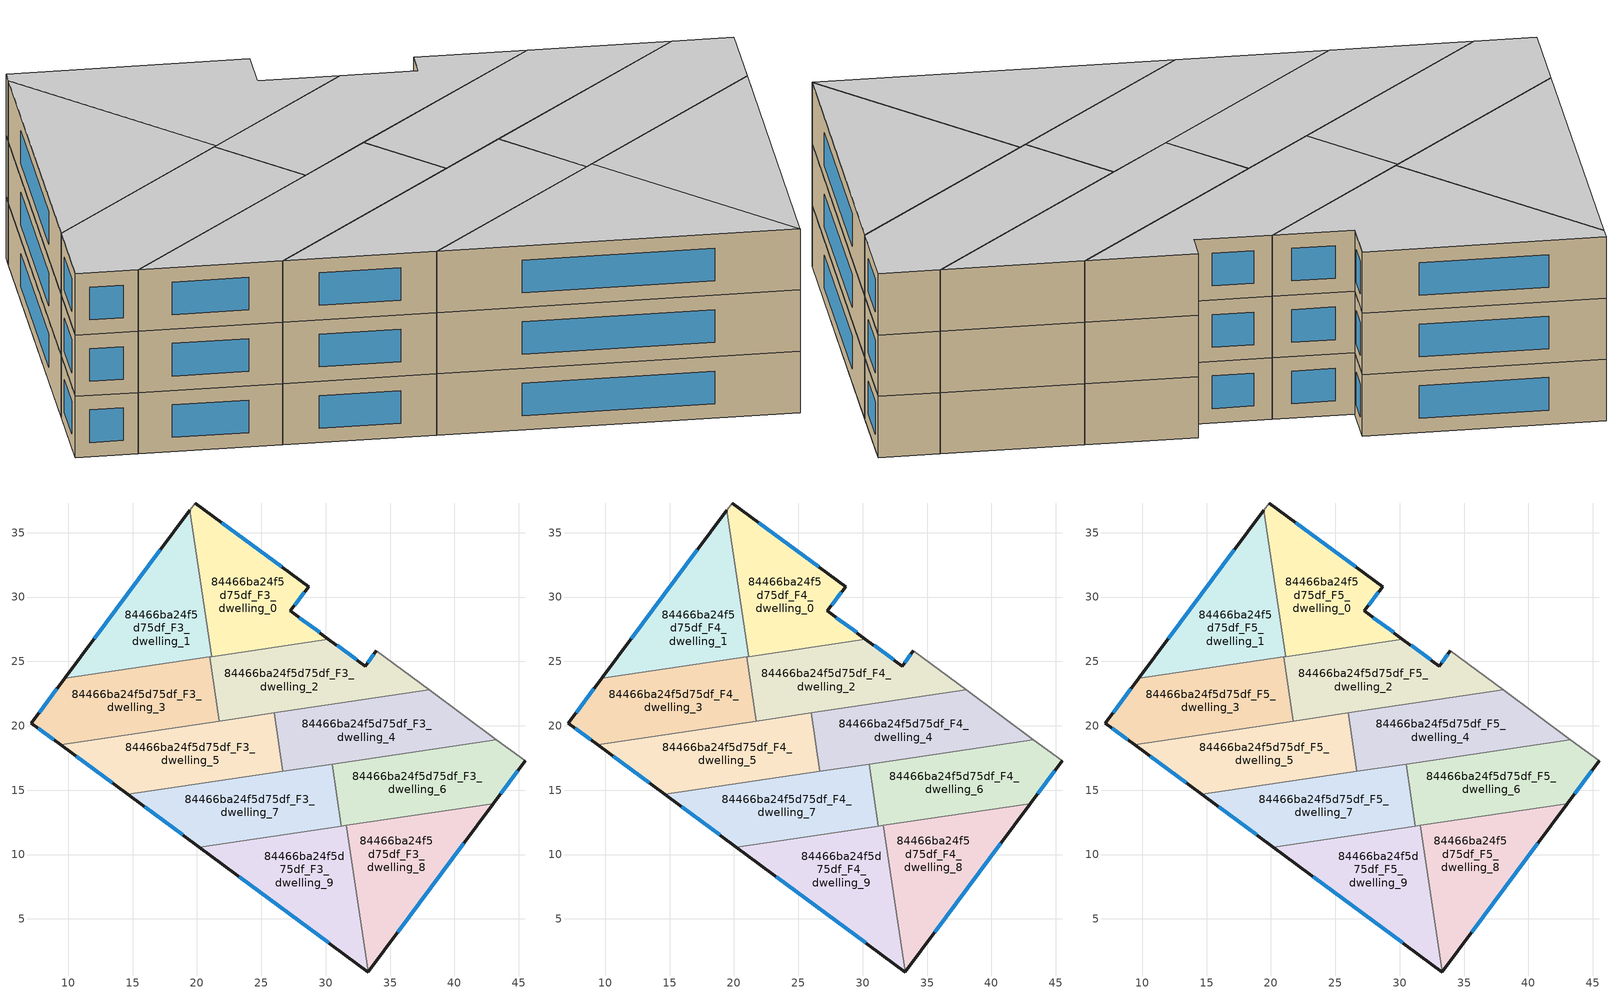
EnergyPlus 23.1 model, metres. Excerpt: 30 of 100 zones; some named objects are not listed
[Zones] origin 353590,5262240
84466ba24f5d75df_F3_dwelling_0
 floor to 84466ba24f5d75df_F2_dwelling_0 (EU_floor_Construction): 28.67,30.81 27.26,28.92 30.22,26.73 21.15,25.38 19.45,36.75 19.86,37.3 z9
 wall outside (EU_wall_Construction): 30.22,26.73 27.26,28.92 28.67,30.81 19.86,37.3 z9:12
 wall to 84466ba24f5d75df_F3_dwelling_1 (EU_wall_Construction): 19.45,36.75 21.15,25.38 z9:12
 wall adiabatic (EU_wall_Construction): 19.86,37.3 19.45,36.75 z9:12
 wall to 84466ba24f5d75df_F3_dwelling_2 (EU_wall_Construction): 21.15,25.38 30.22,26.73 z9:12
 window (EU_Window_Construction): 26.6,32.34 21.93,35.78 / 27.59,29.37 28.34,30.37 / 29.52,27.25 27.96,28.41 z9.7:11.3
84466ba24f5d75df_F3_dwelling_1
 floor to 84466ba24f5d75df_F2_dwelling_1 (EU_floor_Construction): 19.45,36.75 21.15,25.38 9.73,23.68 z9
 wall outside (EU_wall_Construction): 19.45,36.75 9.73,23.68 z9:12
 wall to 84466ba24f5d75df_F3_dwelling_3 (EU_wall_Construction): 9.73,23.68 20.99,25.36 z9:12
 wall to 84466ba24f5d75df_F3_dwelling_2 (EU_wall_Construction): 20.99,25.36 21.14,25.38 z9:12
 window (EU_Window_Construction): 17.17,33.68 12.01,26.75 z9.7:11.3
84466ba24f5d75df_F3_dwelling_2
 floor to 84466ba24f5d75df_F2_dwelling_2 (EU_floor_Construction): 38.04,22.79 21.74,20.36 20.99,25.36 30.22,26.73 33.06,24.63 33.94,25.82 z9
 wall outside (EU_wall_Construction): 33.94,25.82 33.06,24.63 30.22,26.73 z9:12
 wall to 84466ba24f5d75df_F3_dwelling_3 (EU_wall_Construction): 20.99,25.36 21.74,20.36 z9:12
 wall adiabatic (EU_wall_Construction): 38.04,22.79 33.94,25.82 z9:12
 wall to 84466ba24f5d75df_F3_dwelling_4 (EU_wall_Construction): 26,21 38.04,22.79 z9:12
 wall to 84466ba24f5d75df_F3_dwelling_5 (EU_wall_Construction): 21.74,20.36 26,21 z9:12
 window (EU_Window_Construction): 32.39,25.12 30.89,26.24 / 33.74,25.54 33.27,24.91 z9.7:11.3
84466ba24f5d75df_F3_dwelling_3
 floor to 84466ba24f5d75df_F2_dwelling_3 (EU_floor_Construction): 20.99,25.36 21.74,20.36 9.42,18.53 7.15,20.21 9.73,23.68 z9
 wall outside (EU_wall_Construction): 9.73,23.68 7.15,20.21 9.42,18.53 z9:12
 wall to 84466ba24f5d75df_F3_dwelling_5 (EU_wall_Construction): 9.42,18.53 21.74,20.36 z9:12
 window (EU_Window_Construction): 7.68,19.81 8.89,18.92 / 9.13,22.87 7.75,21.02 z9.7:11.3
84466ba24f5d75df_F3_dwelling_4
 floor to 84466ba24f5d75df_F2_dwelling_4 (EU_floor_Construction): 43.25,18.93 26.68,16.46 26,21 38.04,22.79 z9
 wall adiabatic (EU_wall_Construction): 43.25,18.93 38.04,22.79 z9:12
 wall to 84466ba24f5d75df_F3_dwelling_5 (EU_wall_Construction): 26,21 26.68,16.46 z9:12
 wall to 84466ba24f5d75df_F3_dwelling_6 (EU_wall_Construction): 30.5,17.03 43.25,18.93 z9:12
 wall to 84466ba24f5d75df_F3_dwelling_7 (EU_wall_Construction): 26.68,16.46 30.5,17.03 z9:12
84466ba24f5d75df_F3_dwelling_5
 floor to 84466ba24f5d75df_F2_dwelling_5 (EU_floor_Construction): 26,21 26.68,16.46 14.64,14.67 9.42,18.53 z9
 wall outside (EU_wall_Construction): 9.42,18.53 14.64,14.67 z9:12
 wall to 84466ba24f5d75df_F3_dwelling_7 (EU_wall_Construction): 14.64,14.67 26.68,16.46 z9:12
 window (EU_Window_Construction): 10.65,17.62 13.42,15.58 z9.7:11.3
84466ba24f5d75df_F3_dwelling_6
 floor to 84466ba24f5d75df_F2_dwelling_6 (EU_floor_Construction): 45.49,17.28 43.02,13.96 31.22,12.2 30.5,17.03 43.25,18.93 z9
 wall outside (EU_wall_Construction): 43.02,13.96 45.49,17.28 z9:12
 wall adiabatic (EU_wall_Construction): 45.49,17.28 43.25,18.93 z9:12
 wall to 84466ba24f5d75df_F3_dwelling_7 (EU_wall_Construction): 30.5,17.03 31.22,12.2 z9:12
 wall to 84466ba24f5d75df_F3_dwelling_8 (EU_wall_Construction): 31.61,12.26 43.02,13.96 z9:12
 wall to 84466ba24f5d75df_F3_dwelling_9 (EU_wall_Construction): 31.22,12.2 31.61,12.26 z9:12
 window (EU_Window_Construction): 43.6,14.74 44.91,16.5 z9.7:11.3
84466ba24f5d75df_F3_dwelling_7
 floor to 84466ba24f5d75df_F2_dwelling_7 (EU_floor_Construction): 30.5,17.03 31.22,12.2 20.2,10.56 14.64,14.67 z9
 wall outside (EU_wall_Construction): 14.64,14.67 20.2,10.56 z9:12
 wall to 84466ba24f5d75df_F3_dwelling_9 (EU_wall_Construction): 20.2,10.56 31.22,12.2 z9:12
 window (EU_Window_Construction): 15.95,13.7 18.9,11.53 z9.7:11.3
84466ba24f5d75df_F3_dwelling_8
 floor to 84466ba24f5d75df_F2_dwelling_8 (EU_floor_Construction): 43.02,13.96 33.3,0.89 31.61,12.26 z9
 wall outside (EU_wall_Construction): 33.3,0.89 43.02,13.96 z9:12
 wall to 84466ba24f5d75df_F3_dwelling_9 (EU_wall_Construction): 31.61,12.26 33.3,0.89 z9:12
 window (EU_Window_Construction): 35.58,3.96 40.74,10.89 z9.7:11.3
84466ba24f5d75df_F3_dwelling_9
 floor to 84466ba24f5d75df_F2_dwelling_9 (EU_floor_Construction): 31.61,12.26 33.3,0.88 20.2,10.56 z9
 wall outside (EU_wall_Construction): 20.2,10.56 33.3,0.88 z9:12
 window (EU_Window_Construction): 23.28,8.29 30.22,3.16 z9.7:11.3
84466ba24f5d75df_F4_dwelling_0
 floor to 84466ba24f5d75df_F3_dwelling_0 (EU_floor_Construction): 28.67,30.81 27.26,28.92 30.22,26.73 21.15,25.38 19.45,36.75 19.86,37.3 z12
 wall outside (EU_wall_Construction): 30.22,26.73 27.26,28.92 28.67,30.81 19.86,37.3 z12:15
 wall to 84466ba24f5d75df_F4_dwelling_1 (EU_wall_Construction): 19.45,36.75 21.15,25.38 z12:15
 wall adiabatic (EU_wall_Construction): 19.86,37.3 19.45,36.75 z12:15
 wall to 84466ba24f5d75df_F4_dwelling_2 (EU_wall_Construction): 21.15,25.38 30.22,26.73 z12:15
 window (EU_Window_Construction): 26.6,32.34 21.93,35.78 / 27.59,29.37 28.34,30.37 / 29.52,27.25 27.96,28.41 z12.7:14.3
84466ba24f5d75df_F4_dwelling_1
 floor to 84466ba24f5d75df_F3_dwelling_1 (EU_floor_Construction): 19.45,36.75 21.15,25.38 9.73,23.68 z12
 wall outside (EU_wall_Construction): 19.45,36.75 9.73,23.68 z12:15
 wall to 84466ba24f5d75df_F4_dwelling_3 (EU_wall_Construction): 9.73,23.68 20.99,25.36 z12:15
 wall to 84466ba24f5d75df_F4_dwelling_2 (EU_wall_Construction): 20.99,25.36 21.14,25.38 z12:15
 window (EU_Window_Construction): 17.17,33.68 12.01,26.75 z12.7:14.3
84466ba24f5d75df_F4_dwelling_2
 floor to 84466ba24f5d75df_F3_dwelling_2 (EU_floor_Construction): 38.04,22.79 21.74,20.36 20.99,25.36 30.22,26.73 33.06,24.63 33.94,25.82 z12
 wall outside (EU_wall_Construction): 33.94,25.82 33.06,24.63 30.22,26.73 z12:15
 wall to 84466ba24f5d75df_F4_dwelling_3 (EU_wall_Construction): 20.99,25.36 21.74,20.36 z12:15
 wall adiabatic (EU_wall_Construction): 38.04,22.79 33.94,25.82 z12:15
 wall to 84466ba24f5d75df_F4_dwelling_4 (EU_wall_Construction): 26,21 38.04,22.79 z12:15
 wall to 84466ba24f5d75df_F4_dwelling_5 (EU_wall_Construction): 21.74,20.36 26,21 z12:15
 window (EU_Window_Construction): 32.39,25.12 30.89,26.24 / 33.74,25.54 33.27,24.91 z12.7:14.3
84466ba24f5d75df_F4_dwelling_3
 floor to 84466ba24f5d75df_F3_dwelling_3 (EU_floor_Construction): 20.99,25.36 21.74,20.36 9.42,18.53 7.15,20.21 9.73,23.68 z12
 wall outside (EU_wall_Construction): 9.73,23.68 7.15,20.21 9.42,18.53 z12:15
 wall to 84466ba24f5d75df_F4_dwelling_5 (EU_wall_Construction): 9.42,18.53 21.74,20.36 z12:15
 window (EU_Window_Construction): 7.68,19.81 8.89,18.92 / 9.13,22.87 7.75,21.02 z12.7:14.3
84466ba24f5d75df_F4_dwelling_4
 floor to 84466ba24f5d75df_F3_dwelling_4 (EU_floor_Construction): 43.25,18.93 26.68,16.46 26,21 38.04,22.79 z12
 wall adiabatic (EU_wall_Construction): 43.25,18.93 38.04,22.79 z12:15
 wall to 84466ba24f5d75df_F4_dwelling_5 (EU_wall_Construction): 26,21 26.68,16.46 z12:15
 wall to 84466ba24f5d75df_F4_dwelling_6 (EU_wall_Construction): 30.5,17.03 43.25,18.93 z12:15
 wall to 84466ba24f5d75df_F4_dwelling_7 (EU_wall_Construction): 26.68,16.46 30.5,17.03 z12:15
84466ba24f5d75df_F4_dwelling_5
 floor to 84466ba24f5d75df_F3_dwelling_5 (EU_floor_Construction): 26,21 26.68,16.46 14.64,14.67 9.42,18.53 z12
 wall outside (EU_wall_Construction): 9.42,18.53 14.64,14.67 z12:15
 wall to 84466ba24f5d75df_F4_dwelling_7 (EU_wall_Construction): 14.64,14.67 26.68,16.46 z12:15
 window (EU_Window_Construction): 10.65,17.62 13.42,15.58 z12.7:14.3
84466ba24f5d75df_F4_dwelling_6
 floor to 84466ba24f5d75df_F3_dwelling_6 (EU_floor_Construction): 45.49,17.28 43.02,13.96 31.22,12.2 30.5,17.03 43.25,18.93 z12
 wall outside (EU_wall_Construction): 43.02,13.96 45.49,17.28 z12:15
 wall adiabatic (EU_wall_Construction): 45.49,17.28 43.25,18.93 z12:15
 wall to 84466ba24f5d75df_F4_dwelling_7 (EU_wall_Construction): 30.5,17.03 31.22,12.2 z12:15
 wall to 84466ba24f5d75df_F4_dwelling_8 (EU_wall_Construction): 31.61,12.26 43.02,13.96 z12:15
 wall to 84466ba24f5d75df_F4_dwelling_9 (EU_wall_Construction): 31.22,12.2 31.61,12.26 z12:15
 window (EU_Window_Construction): 43.6,14.74 44.91,16.5 z12.7:14.3
84466ba24f5d75df_F4_dwelling_7
 floor to 84466ba24f5d75df_F3_dwelling_7 (EU_floor_Construction): 30.5,17.03 31.22,12.2 20.2,10.56 14.64,14.67 z12
 wall outside (EU_wall_Construction): 14.64,14.67 20.2,10.56 z12:15
 wall to 84466ba24f5d75df_F4_dwelling_9 (EU_wall_Construction): 20.2,10.56 31.22,12.2 z12:15
 window (EU_Window_Construction): 15.95,13.7 18.9,11.53 z12.7:14.3
84466ba24f5d75df_F4_dwelling_8
 floor to 84466ba24f5d75df_F3_dwelling_8 (EU_floor_Construction): 43.02,13.96 33.3,0.89 31.61,12.26 z12
 wall outside (EU_wall_Construction): 33.3,0.89 43.02,13.96 z12:15
 wall to 84466ba24f5d75df_F4_dwelling_9 (EU_wall_Construction): 31.61,12.26 33.3,0.89 z12:15
 window (EU_Window_Construction): 35.58,3.96 40.74,10.89 z12.7:14.3
84466ba24f5d75df_F4_dwelling_9
 floor to 84466ba24f5d75df_F3_dwelling_9 (EU_floor_Construction): 31.61,12.26 33.3,0.88 20.2,10.56 z12
 wall outside (EU_wall_Construction): 20.2,10.56 33.3,0.88 z12:15
 window (EU_Window_Construction): 23.28,8.29 30.22,3.16 z12.7:14.3
84466ba24f5d75df_F5_dwelling_0
 floor to 84466ba24f5d75df_F4_dwelling_0 (EU_floor_Construction): 28.67,30.81 27.26,28.92 30.22,26.73 21.15,25.38 19.45,36.75 19.86,37.3 z15
 wall outside (EU_wall_Construction): 30.22,26.73 27.26,28.92 28.67,30.81 19.86,37.3 z15:18
 wall to 84466ba24f5d75df_F5_dwelling_1 (EU_wall_Construction): 19.45,36.75 21.15,25.38 z15:18
 wall adiabatic (EU_wall_Construction): 19.86,37.3 19.45,36.75 z15:18
 wall to 84466ba24f5d75df_F5_dwelling_2 (EU_wall_Construction): 21.15,25.38 30.22,26.73 z15:18
 window (EU_Window_Construction): 26.6,32.34 21.93,35.78 / 27.59,29.37 28.34,30.37 / 29.52,27.25 27.96,28.41 z15.7:17.3
 ceiling to 84466ba24f5d75df_F6_dwelling_0 (EU_floor_Construction): 30.22,26.73 27.26,28.92 28.67,30.81 19.86,37.3 19.45,36.75 21.15,25.38 z18
84466ba24f5d75df_F5_dwelling_1
 floor to 84466ba24f5d75df_F4_dwelling_1 (EU_floor_Construction): 19.45,36.75 21.15,25.38 9.73,23.68 z15
 wall outside (EU_wall_Construction): 19.45,36.75 9.73,23.68 z15:18
 wall to 84466ba24f5d75df_F5_dwelling_3 (EU_wall_Construction): 9.73,23.68 20.99,25.36 z15:18
 wall to 84466ba24f5d75df_F5_dwelling_2 (EU_wall_Construction): 20.99,25.36 21.14,25.38 z15:18
 window (EU_Window_Construction): 17.17,33.68 12.01,26.75 z15.7:17.3
 ceiling to 84466ba24f5d75df_F6_dwelling_1 (EU_floor_Construction): 21.15,25.38 19.45,36.75 9.73,23.68 z18
84466ba24f5d75df_F5_dwelling_2
 floor to 84466ba24f5d75df_F4_dwelling_2 (EU_floor_Construction): 38.04,22.79 21.74,20.36 20.99,25.36 30.22,26.73 33.06,24.63 33.94,25.82 z15
 wall outside (EU_wall_Construction): 33.94,25.82 33.06,24.63 30.22,26.73 z15:18
 wall to 84466ba24f5d75df_F5_dwelling_3 (EU_wall_Construction): 20.99,25.36 21.74,20.36 z15:18
 wall adiabatic (EU_wall_Construction): 38.04,22.79 33.94,25.82 z15:18
 wall to 84466ba24f5d75df_F5_dwelling_4 (EU_wall_Construction): 26,21 38.04,22.79 z15:18
 wall to 84466ba24f5d75df_F5_dwelling_5 (EU_wall_Construction): 21.74,20.36 26,21 z15:18
 window (EU_Window_Construction): 32.39,25.12 30.89,26.24 / 33.74,25.54 33.27,24.91 z15.7:17.3
 ceiling to 84466ba24f5d75df_F6_dwelling_2 (EU_floor_Construction): 38.04,22.79 33.94,25.82 33.06,24.63 30.22,26.73 20.99,25.36 21.74,20.36 z18
84466ba24f5d75df_F5_dwelling_3
 floor to 84466ba24f5d75df_F4_dwelling_3 (EU_floor_Construction): 20.99,25.36 21.74,20.36 9.42,18.53 7.15,20.21 9.73,23.68 z15
 wall outside (EU_wall_Construction): 9.73,23.68 7.15,20.21 9.42,18.53 z15:18
 wall to 84466ba24f5d75df_F5_dwelling_5 (EU_wall_Construction): 9.42,18.53 21.74,20.36 z15:18
 window (EU_Window_Construction): 7.68,19.81 8.89,18.92 / 9.13,22.87 7.75,21.02 z15.7:17.3
 ceiling to 84466ba24f5d75df_F6_dwelling_3 (EU_floor_Construction): 21.74,20.36 20.99,25.36 9.73,23.68 7.15,20.21 9.42,18.53 z18
84466ba24f5d75df_F5_dwelling_4
 floor to 84466ba24f5d75df_F4_dwelling_4 (EU_floor_Construction): 43.25,18.93 26.68,16.46 26,21 38.04,22.79 z15
 wall adiabatic (EU_wall_Construction): 43.25,18.93 38.04,22.79 z15:18
 wall to 84466ba24f5d75df_F5_dwelling_5 (EU_wall_Construction): 26,21 26.68,16.46 z15:18
 wall to 84466ba24f5d75df_F5_dwelling_6 (EU_wall_Construction): 30.5,17.03 43.25,18.93 z15:18
 wall to 84466ba24f5d75df_F5_dwelling_7 (EU_wall_Construction): 26.68,16.46 30.5,17.03 z15:18
 ceiling to 84466ba24f5d75df_F6_dwelling_4 (EU_floor_Construction): 43.25,18.93 38.04,22.79 26,21 26.68,16.46 z18
84466ba24f5d75df_F5_dwelling_5
 floor to 84466ba24f5d75df_F4_dwelling_5 (EU_floor_Construction): 26,21 26.68,16.46 14.64,14.67 9.42,18.53 z15
 wall outside (EU_wall_Construction): 9.42,18.53 14.64,14.67 z15:18
 wall to 84466ba24f5d75df_F5_dwelling_7 (EU_wall_Construction): 14.64,14.67 26.68,16.46 z15:18
 window (EU_Window_Construction): 10.65,17.62 13.42,15.58 z15.7:17.3
 ceiling to 84466ba24f5d75df_F6_dwelling_5 (EU_floor_Construction): 26.68,16.46 26,21 9.42,18.53 14.64,14.67 z18
84466ba24f5d75df_F5_dwelling_6
 floor to 84466ba24f5d75df_F4_dwelling_6 (EU_floor_Construction): 45.49,17.28 43.02,13.96 31.22,12.2 30.5,17.03 43.25,18.93 z15
 wall outside (EU_wall_Construction): 43.02,13.96 45.49,17.28 z15:18
 wall adiabatic (EU_wall_Construction): 45.49,17.28 43.25,18.93 z15:18
 wall to 84466ba24f5d75df_F5_dwelling_7 (EU_wall_Construction): 30.5,17.03 31.22,12.2 z15:18
 wall to 84466ba24f5d75df_F5_dwelling_8 (EU_wall_Construction): 31.61,12.26 43.02,13.96 z15:18
 wall to 84466ba24f5d75df_F5_dwelling_9 (EU_wall_Construction): 31.22,12.2 31.61,12.26 z15:18
 window (EU_Window_Construction): 43.6,14.74 44.91,16.5 z15.7:17.3
 ceiling to 84466ba24f5d75df_F6_dwelling_6 (EU_floor_Construction): 43.02,13.96 45.49,17.28 43.25,18.93 30.5,17.03 31.22,12.2 z18
84466ba24f5d75df_F5_dwelling_7
 floor to 84466ba24f5d75df_F4_dwelling_7 (EU_floor_Construction): 30.5,17.03 31.22,12.2 20.2,10.56 14.64,14.67 z15
 wall outside (EU_wall_Construction): 14.64,14.67 20.2,10.56 z15:18
 wall to 84466ba24f5d75df_F5_dwelling_9 (EU_wall_Construction): 20.2,10.56 31.22,12.2 z15:18
 window (EU_Window_Construction): 15.95,13.7 18.9,11.53 z15.7:17.3
 ceiling to 84466ba24f5d75df_F6_dwelling_7 (EU_floor_Construction): 31.22,12.2 30.5,17.03 14.64,14.67 20.2,10.56 z18
84466ba24f5d75df_F5_dwelling_8
 floor to 84466ba24f5d75df_F4_dwelling_8 (EU_floor_Construction): 43.02,13.96 33.3,0.89 31.61,12.26 z15
 wall outside (EU_wall_Construction): 33.3,0.89 43.02,13.96 z15:18
 wall to 84466ba24f5d75df_F5_dwelling_9 (EU_wall_Construction): 31.61,12.26 33.3,0.89 z15:18
 window (EU_Window_Construction): 35.58,3.96 40.74,10.89 z15.7:17.3
 ceiling to 84466ba24f5d75df_F6_dwelling_8 (EU_floor_Construction): 33.3,0.89 43.02,13.96 31.61,12.26 z18
84466ba24f5d75df_F5_dwelling_9
 floor to 84466ba24f5d75df_F4_dwelling_9 (EU_floor_Construction): 31.61,12.26 33.3,0.88 20.2,10.56 z15
 wall outside (EU_wall_Construction): 20.2,10.56 33.3,0.88 z15:18
 window (EU_Window_Construction): 23.28,8.29 30.22,3.16 z15.7:17.3
 ceiling to 84466ba24f5d75df_F6_dwelling_9 (EU_floor_Construction): 33.3,0.88 31.61,12.26 20.2,10.56 z18
[Building]
EU S2 Campaign: North Axis=0; Terrain=City; Solar Distribution=FullExterior
[Site:Location]
Budapest.Ferenc.Liszt.Intl.AP: Latitude=47.437; Longitude=19.256; Time Zone=1; Elevation=185
[SizingPeriod:WeatherFileDays]
AnnualSizingPeriod: Begin Month=1; Begin Day of Month=1; End Month=12; End Day of Month=31; Day of Week for Start Day=Monday; Use Weather File Daylight Saving Period=No; Use Weather File Rain and Snow Indicators=No
[MATERIAL]
EU_InternalMass_Material: Roughness=MediumRough; Thickness=0.1; Conductivity=1; Density=1800; Specific Heat=900; Thermal Absorptance=0.9; Solar Absorptance=0.7; Visible Absorptance=0.7
[MATERIAL:NOMASS] Roughness=MediumRough; Thermal Absorptance=0.9; Solar Absorptance=0.7; Visible Absorptance=0.7
Name | Thermal Resistance
EU_wall_NoMass | 0.832559
EU_floor_NoMass | 0.872794
[WINDOWMATERIAL:SIMPLEGLAZINGSYSTEM]
EU_Window_SimpleGlazing: UFactor=2.79869; Solar Heat Gain Coefficient=0.75; Visible Transmittance=0.75
[CONSTRUCTION]
EU_wall_Construction: EU_wall_NoMass
EU_floor_Construction: EU_floor_NoMass
EU_Window_Construction: EU_Window_SimpleGlazing
EU_InternalMass_Construction: EU_InternalMass_Material
[ZONE] Type=1; Multiplier=1; Ceiling Height=autocalculate; Floor Area=autocalculate; Part of Total Floor Area=Yes
Name | Volume
84466ba24f5d75df_F3_dwelling_0; 84466ba24f5d75df_F4_dwelling_0; 84466ba24f5d75df_F5_dwelling_0 | 199.04
84466ba24f5d75df_F3_dwelling_1; 84466ba24f5d75df_F4_dwelling_1; 84466ba24f5d75df_F5_dwelling_1 | 199.002
84466ba24f5d75df_F3_dwelling_2; 84466ba24f5d75df_F4_dwelling_2; 84466ba24f5d75df_F5_dwelling_2 | 199.006
84466ba24f5d75df_F3_dwelling_3; 84466ba24f5d75df_F4_dwelling_3; 84466ba24f5d75df_F5_dwelling_3 | 199.005
84466ba24f5d75df_F3_dwelling_4; 84466ba24f5d75df_F4_dwelling_4; 84466ba24f5d75df_F5_dwelling_4 | 198.996
84466ba24f5d75df_F3_dwelling_5; 84466ba24f5d75df_F4_dwelling_5; 84466ba24f5d75df_F5_dwelling_5 | 199.019
84466ba24f5d75df_F3_dwelling_6; 84466ba24f5d75df_F4_dwelling_6; 84466ba24f5d75df_F5_dwelling_6 | 199.025
84466ba24f5d75df_F3_dwelling_7; 84466ba24f5d75df_F4_dwelling_7; 84466ba24f5d75df_F5_dwelling_7 | 199.014
84466ba24f5d75df_F3_dwelling_8; 84466ba24f5d75df_F4_dwelling_8; 84466ba24f5d75df_F5_dwelling_8 | 199.003
84466ba24f5d75df_F3_dwelling_9; 84466ba24f5d75df_F4_dwelling_9; 84466ba24f5d75df_F5_dwelling_9 | 198.942
[INTERNALMASS] Construction=EU_InternalMass_Construction
Name | Zone or ZoneList | Surface Area
84466ba24f5d75df_F3_dwelling_0_EU_InternalMass | 84466ba24f5d75df_F3_dwelling_0 | 66.3469
84466ba24f5d75df_F3_dwelling_1_EU_InternalMass | 84466ba24f5d75df_F3_dwelling_1 | 66.3342
84466ba24f5d75df_F3_dwelling_2_EU_InternalMass | 84466ba24f5d75df_F3_dwelling_2 | 66.3354
84466ba24f5d75df_F3_dwelling_3_EU_InternalMass | 84466ba24f5d75df_F3_dwelling_3 | 66.3348
84466ba24f5d75df_F3_dwelling_4_EU_InternalMass | 84466ba24f5d75df_F3_dwelling_4 | 66.332
84466ba24f5d75df_F3_dwelling_5_EU_InternalMass | 84466ba24f5d75df_F3_dwelling_5 | 66.3394
84466ba24f5d75df_F3_dwelling_6_EU_InternalMass | 84466ba24f5d75df_F3_dwelling_6 | 66.3415
84466ba24f5d75df_F3_dwelling_7_EU_InternalMass | 84466ba24f5d75df_F3_dwelling_7 | 66.338
84466ba24f5d75df_F3_dwelling_8_EU_InternalMass | 84466ba24f5d75df_F3_dwelling_8 | 66.3342
84466ba24f5d75df_F3_dwelling_9_EU_InternalMass | 84466ba24f5d75df_F3_dwelling_9 | 66.3343
84466ba24f5d75df_F4_dwelling_0_EU_InternalMass | 84466ba24f5d75df_F4_dwelling_0 | 66.3469
84466ba24f5d75df_F4_dwelling_1_EU_InternalMass | 84466ba24f5d75df_F4_dwelling_1 | 66.3342
84466ba24f5d75df_F4_dwelling_2_EU_InternalMass | 84466ba24f5d75df_F4_dwelling_2 | 66.3354
84466ba24f5d75df_F4_dwelling_3_EU_InternalMass | 84466ba24f5d75df_F4_dwelling_3 | 66.3348
84466ba24f5d75df_F4_dwelling_4_EU_InternalMass | 84466ba24f5d75df_F4_dwelling_4 | 66.332
84466ba24f5d75df_F4_dwelling_5_EU_InternalMass | 84466ba24f5d75df_F4_dwelling_5 | 66.3394
84466ba24f5d75df_F4_dwelling_6_EU_InternalMass | 84466ba24f5d75df_F4_dwelling_6 | 66.3415
84466ba24f5d75df_F4_dwelling_7_EU_InternalMass | 84466ba24f5d75df_F4_dwelling_7 | 66.338
84466ba24f5d75df_F4_dwelling_8_EU_InternalMass | 84466ba24f5d75df_F4_dwelling_8 | 66.3342
84466ba24f5d75df_F4_dwelling_9_EU_InternalMass | 84466ba24f5d75df_F4_dwelling_9 | 66.3343
84466ba24f5d75df_F5_dwelling_0_EU_InternalMass | 84466ba24f5d75df_F5_dwelling_0 | 66.3469
84466ba24f5d75df_F5_dwelling_1_EU_InternalMass | 84466ba24f5d75df_F5_dwelling_1 | 66.3342
84466ba24f5d75df_F5_dwelling_2_EU_InternalMass | 84466ba24f5d75df_F5_dwelling_2 | 66.3354
84466ba24f5d75df_F5_dwelling_3_EU_InternalMass | 84466ba24f5d75df_F5_dwelling_3 | 66.3348
84466ba24f5d75df_F5_dwelling_4_EU_InternalMass | 84466ba24f5d75df_F5_dwelling_4 | 66.332
84466ba24f5d75df_F5_dwelling_5_EU_InternalMass | 84466ba24f5d75df_F5_dwelling_5 | 66.3394
84466ba24f5d75df_F5_dwelling_6_EU_InternalMass | 84466ba24f5d75df_F5_dwelling_6 | 66.3415
84466ba24f5d75df_F5_dwelling_7_EU_InternalMass | 84466ba24f5d75df_F5_dwelling_7 | 66.338
84466ba24f5d75df_F5_dwelling_8_EU_InternalMass | 84466ba24f5d75df_F5_dwelling_8 | 66.3342
84466ba24f5d75df_F5_dwelling_9_EU_InternalMass | 84466ba24f5d75df_F5_dwelling_9 | 66.3343
[OTHEREQUIPMENT] Fuel Type=Electricity; Design Level Calculation Method=Watts/Area; Power per Zone Floor Area=1; Fraction Latent=0; Fraction Radiant=0; Fraction Lost=0; Carbon Dioxide Generation Rate=0; EndUse Subcategory=EU_Step8_InternalGains
Name | Zone or ZoneList or Space or SpaceList | Schedule
EU_Step8_InternalGain_84466ba24f5d75df_F3_dwelling_0_f000 | 84466ba24f5d75df_F3_dwelling_0 | EU_Step8_GainSchedule_84466ba24f5d75df_F3_dwelling_0_f000
EU_Step8_InternalGain_84466ba24f5d75df_F3_dwelling_1_f000 | 84466ba24f5d75df_F3_dwelling_1 | EU_Step8_GainSchedule_84466ba24f5d75df_F3_dwelling_1_f000
EU_Step8_InternalGain_84466ba24f5d75df_F3_dwelling_2_f000 | 84466ba24f5d75df_F3_dwelling_2 | EU_Step8_GainSchedule_84466ba24f5d75df_F3_dwelling_2_f000
EU_Step8_InternalGain_84466ba24f5d75df_F3_dwelling_3_f000 | 84466ba24f5d75df_F3_dwelling_3 | EU_Step8_GainSchedule_84466ba24f5d75df_F3_dwelling_3_f000
EU_Step8_InternalGain_84466ba24f5d75df_F3_dwelling_4_f000 | 84466ba24f5d75df_F3_dwelling_4 | EU_Step8_GainSchedule_84466ba24f5d75df_F3_dwelling_4_f000
EU_Step8_InternalGain_84466ba24f5d75df_F3_dwelling_5_f000 | 84466ba24f5d75df_F3_dwelling_5 | EU_Step8_GainSchedule_84466ba24f5d75df_F3_dwelling_5_f000
EU_Step8_InternalGain_84466ba24f5d75df_F3_dwelling_6_f000 | 84466ba24f5d75df_F3_dwelling_6 | EU_Step8_GainSchedule_84466ba24f5d75df_F3_dwelling_6_f000
EU_Step8_InternalGain_84466ba24f5d75df_F3_dwelling_7_f000 | 84466ba24f5d75df_F3_dwelling_7 | EU_Step8_GainSchedule_84466ba24f5d75df_F3_dwelling_7_f000
EU_Step8_InternalGain_84466ba24f5d75df_F3_dwelling_8_f000 | 84466ba24f5d75df_F3_dwelling_8 | EU_Step8_GainSchedule_84466ba24f5d75df_F3_dwelling_8_f000
EU_Step8_InternalGain_84466ba24f5d75df_F3_dwelling_9_f000 | 84466ba24f5d75df_F3_dwelling_9 | EU_Step8_GainSchedule_84466ba24f5d75df_F3_dwelling_9_f000
EU_Step8_InternalGain_84466ba24f5d75df_F4_dwelling_0_f000 | 84466ba24f5d75df_F4_dwelling_0 | EU_Step8_GainSchedule_84466ba24f5d75df_F4_dwelling_0_f000
EU_Step8_InternalGain_84466ba24f5d75df_F4_dwelling_1_f000 | 84466ba24f5d75df_F4_dwelling_1 | EU_Step8_GainSchedule_84466ba24f5d75df_F4_dwelling_1_f000
EU_Step8_InternalGain_84466ba24f5d75df_F4_dwelling_2_f000 | 84466ba24f5d75df_F4_dwelling_2 | EU_Step8_GainSchedule_84466ba24f5d75df_F4_dwelling_2_f000
EU_Step8_InternalGain_84466ba24f5d75df_F4_dwelling_3_f000 | 84466ba24f5d75df_F4_dwelling_3 | EU_Step8_GainSchedule_84466ba24f5d75df_F4_dwelling_3_f000
EU_Step8_InternalGain_84466ba24f5d75df_F4_dwelling_4_f000 | 84466ba24f5d75df_F4_dwelling_4 | EU_Step8_GainSchedule_84466ba24f5d75df_F4_dwelling_4_f000
EU_Step8_InternalGain_84466ba24f5d75df_F4_dwelling_5_f000 | 84466ba24f5d75df_F4_dwelling_5 | EU_Step8_GainSchedule_84466ba24f5d75df_F4_dwelling_5_f000
EU_Step8_InternalGain_84466ba24f5d75df_F4_dwelling_6_f000 | 84466ba24f5d75df_F4_dwelling_6 | EU_Step8_GainSchedule_84466ba24f5d75df_F4_dwelling_6_f000
EU_Step8_InternalGain_84466ba24f5d75df_F4_dwelling_7_f000 | 84466ba24f5d75df_F4_dwelling_7 | EU_Step8_GainSchedule_84466ba24f5d75df_F4_dwelling_7_f000
EU_Step8_InternalGain_84466ba24f5d75df_F4_dwelling_8_f000 | 84466ba24f5d75df_F4_dwelling_8 | EU_Step8_GainSchedule_84466ba24f5d75df_F4_dwelling_8_f000
EU_Step8_InternalGain_84466ba24f5d75df_F4_dwelling_9_f000 | 84466ba24f5d75df_F4_dwelling_9 | EU_Step8_GainSchedule_84466ba24f5d75df_F4_dwelling_9_f000
EU_Step8_InternalGain_84466ba24f5d75df_F5_dwelling_0_f000 | 84466ba24f5d75df_F5_dwelling_0 | EU_Step8_GainSchedule_84466ba24f5d75df_F5_dwelling_0_f000
EU_Step8_InternalGain_84466ba24f5d75df_F5_dwelling_1_f000 | 84466ba24f5d75df_F5_dwelling_1 | EU_Step8_GainSchedule_84466ba24f5d75df_F5_dwelling_1_f000
EU_Step8_InternalGain_84466ba24f5d75df_F5_dwelling_2_f000 | 84466ba24f5d75df_F5_dwelling_2 | EU_Step8_GainSchedule_84466ba24f5d75df_F5_dwelling_2_f000
EU_Step8_InternalGain_84466ba24f5d75df_F5_dwelling_3_f000 | 84466ba24f5d75df_F5_dwelling_3 | EU_Step8_GainSchedule_84466ba24f5d75df_F5_dwelling_3_f000
EU_Step8_InternalGain_84466ba24f5d75df_F5_dwelling_4_f000 | 84466ba24f5d75df_F5_dwelling_4 | EU_Step8_GainSchedule_84466ba24f5d75df_F5_dwelling_4_f000
EU_Step8_InternalGain_84466ba24f5d75df_F5_dwelling_5_f000 | 84466ba24f5d75df_F5_dwelling_5 | EU_Step8_GainSchedule_84466ba24f5d75df_F5_dwelling_5_f000
EU_Step8_InternalGain_84466ba24f5d75df_F5_dwelling_6_f000 | 84466ba24f5d75df_F5_dwelling_6 | EU_Step8_GainSchedule_84466ba24f5d75df_F5_dwelling_6_f000
EU_Step8_InternalGain_84466ba24f5d75df_F5_dwelling_7_f000 | 84466ba24f5d75df_F5_dwelling_7 | EU_Step8_GainSchedule_84466ba24f5d75df_F5_dwelling_7_f000
EU_Step8_InternalGain_84466ba24f5d75df_F5_dwelling_8_f000 | 84466ba24f5d75df_F5_dwelling_8 | EU_Step8_GainSchedule_84466ba24f5d75df_F5_dwelling_8_f000
EU_Step8_InternalGain_84466ba24f5d75df_F5_dwelling_9_f000 | 84466ba24f5d75df_F5_dwelling_9 | EU_Step8_GainSchedule_84466ba24f5d75df_F5_dwelling_9_f000
[ZONEVENTILATION:DESIGNFLOWRATE] Schedule=EU_AlwaysOn; Design Flow Rate Calculation Method=AirChanges/Hour; Air Changes per Hour=0.475469; Ventilation Type=Natural; Fan Pressure Rise=0; Fan Total Efficiency=1; Constant Term Coefficient=1; Temperature Term Coefficient=0; Velocity Term Coefficient=0; Velocity Squared Term Coefficient=0; Minimum Indoor Temperature=-100; Maximum Indoor Temperature=100; Delta Temperature=-100; Minimum Outdoor Temperature=-100; Maximum Outdoor Temperature=100; Maximum Wind Speed=40
Name | Zone or ZoneList or Space or SpaceList
EU_ConstantAir_84466ba24f5d75df_F3_dwelling_0 | 84466ba24f5d75df_F3_dwelling_0
EU_ConstantAir_84466ba24f5d75df_F3_dwelling_1 | 84466ba24f5d75df_F3_dwelling_1
EU_ConstantAir_84466ba24f5d75df_F3_dwelling_2 | 84466ba24f5d75df_F3_dwelling_2
EU_ConstantAir_84466ba24f5d75df_F3_dwelling_3 | 84466ba24f5d75df_F3_dwelling_3
EU_ConstantAir_84466ba24f5d75df_F3_dwelling_4 | 84466ba24f5d75df_F3_dwelling_4
EU_ConstantAir_84466ba24f5d75df_F3_dwelling_5 | 84466ba24f5d75df_F3_dwelling_5
EU_ConstantAir_84466ba24f5d75df_F3_dwelling_6 | 84466ba24f5d75df_F3_dwelling_6
EU_ConstantAir_84466ba24f5d75df_F3_dwelling_7 | 84466ba24f5d75df_F3_dwelling_7
EU_ConstantAir_84466ba24f5d75df_F3_dwelling_8 | 84466ba24f5d75df_F3_dwelling_8
EU_ConstantAir_84466ba24f5d75df_F3_dwelling_9 | 84466ba24f5d75df_F3_dwelling_9
EU_ConstantAir_84466ba24f5d75df_F4_dwelling_0 | 84466ba24f5d75df_F4_dwelling_0
EU_ConstantAir_84466ba24f5d75df_F4_dwelling_1 | 84466ba24f5d75df_F4_dwelling_1
EU_ConstantAir_84466ba24f5d75df_F4_dwelling_2 | 84466ba24f5d75df_F4_dwelling_2
EU_ConstantAir_84466ba24f5d75df_F4_dwelling_3 | 84466ba24f5d75df_F4_dwelling_3
EU_ConstantAir_84466ba24f5d75df_F4_dwelling_4 | 84466ba24f5d75df_F4_dwelling_4
EU_ConstantAir_84466ba24f5d75df_F4_dwelling_5 | 84466ba24f5d75df_F4_dwelling_5
EU_ConstantAir_84466ba24f5d75df_F4_dwelling_6 | 84466ba24f5d75df_F4_dwelling_6
EU_ConstantAir_84466ba24f5d75df_F4_dwelling_7 | 84466ba24f5d75df_F4_dwelling_7
EU_ConstantAir_84466ba24f5d75df_F4_dwelling_8 | 84466ba24f5d75df_F4_dwelling_8
EU_ConstantAir_84466ba24f5d75df_F4_dwelling_9 | 84466ba24f5d75df_F4_dwelling_9
EU_ConstantAir_84466ba24f5d75df_F5_dwelling_0 | 84466ba24f5d75df_F5_dwelling_0
EU_ConstantAir_84466ba24f5d75df_F5_dwelling_1 | 84466ba24f5d75df_F5_dwelling_1
EU_ConstantAir_84466ba24f5d75df_F5_dwelling_2 | 84466ba24f5d75df_F5_dwelling_2
EU_ConstantAir_84466ba24f5d75df_F5_dwelling_3 | 84466ba24f5d75df_F5_dwelling_3
EU_ConstantAir_84466ba24f5d75df_F5_dwelling_4 | 84466ba24f5d75df_F5_dwelling_4
EU_ConstantAir_84466ba24f5d75df_F5_dwelling_5 | 84466ba24f5d75df_F5_dwelling_5
EU_ConstantAir_84466ba24f5d75df_F5_dwelling_6 | 84466ba24f5d75df_F5_dwelling_6
EU_ConstantAir_84466ba24f5d75df_F5_dwelling_7 | 84466ba24f5d75df_F5_dwelling_7
EU_ConstantAir_84466ba24f5d75df_F5_dwelling_8 | 84466ba24f5d75df_F5_dwelling_8
EU_ConstantAir_84466ba24f5d75df_F5_dwelling_9 | 84466ba24f5d75df_F5_dwelling_9
[HVACTEMPLATE:ZONE:IDEALLOADSAIRSYSTEM] System Availability Schedule=EU_AlwaysOn; Maximum Heating Supply Air Temperature=50; Minimum Cooling Supply Air Temperature=13; Maximum Heating Supply Air Humidity Ratio=0.0156; Minimum Cooling Supply Air Humidity Ratio=0.0077; Heating Limit=NoLimit; Cooling Limit=NoLimit; Heating Availability Schedule=EU_AlwaysOn; Cooling Availability Schedule=EU_CoolingOff; Dehumidification Control Type=ConstantSensibleHeatRatio; Cooling Sensible Heat Ratio=0.7; Dehumidification Setpoint=60; Humidification Control Type=None; Humidification Setpoint=30; Outdoor Air Method=None; Outdoor Air Flow Rate per Person=0.00944; Outdoor Air Flow Rate per Zone Floor Area=0; Outdoor Air Flow Rate per Zone=0; Demand Controlled Ventilation Type=None; Outdoor Air Economizer Type=NoEconomizer; Heat Recovery Type=None; Sensible Heat Recovery Effectiveness=0.7; Latent Heat Recovery Effectiveness=0.65
Name | Template Thermostat
84466ba24f5d75df_F3_dwelling_0 | EU_HeatOnly_84466ba24f5d75df_F3_dwelling_0
84466ba24f5d75df_F3_dwelling_1 | EU_HeatOnly_84466ba24f5d75df_F3_dwelling_1
84466ba24f5d75df_F3_dwelling_2 | EU_HeatOnly_84466ba24f5d75df_F3_dwelling_2
84466ba24f5d75df_F3_dwelling_3 | EU_HeatOnly_84466ba24f5d75df_F3_dwelling_3
84466ba24f5d75df_F3_dwelling_4 | EU_HeatOnly_84466ba24f5d75df_F3_dwelling_4
84466ba24f5d75df_F3_dwelling_5 | EU_HeatOnly_84466ba24f5d75df_F3_dwelling_5
84466ba24f5d75df_F3_dwelling_6 | EU_HeatOnly_84466ba24f5d75df_F3_dwelling_6
84466ba24f5d75df_F3_dwelling_7 | EU_HeatOnly_84466ba24f5d75df_F3_dwelling_7
84466ba24f5d75df_F3_dwelling_8 | EU_HeatOnly_84466ba24f5d75df_F3_dwelling_8
84466ba24f5d75df_F3_dwelling_9 | EU_HeatOnly_84466ba24f5d75df_F3_dwelling_9
84466ba24f5d75df_F4_dwelling_0 | EU_HeatOnly_84466ba24f5d75df_F4_dwelling_0
84466ba24f5d75df_F4_dwelling_1 | EU_HeatOnly_84466ba24f5d75df_F4_dwelling_1
84466ba24f5d75df_F4_dwelling_2 | EU_HeatOnly_84466ba24f5d75df_F4_dwelling_2
84466ba24f5d75df_F4_dwelling_3 | EU_HeatOnly_84466ba24f5d75df_F4_dwelling_3
84466ba24f5d75df_F4_dwelling_4 | EU_HeatOnly_84466ba24f5d75df_F4_dwelling_4
84466ba24f5d75df_F4_dwelling_5 | EU_HeatOnly_84466ba24f5d75df_F4_dwelling_5
84466ba24f5d75df_F4_dwelling_6 | EU_HeatOnly_84466ba24f5d75df_F4_dwelling_6
84466ba24f5d75df_F4_dwelling_7 | EU_HeatOnly_84466ba24f5d75df_F4_dwelling_7
84466ba24f5d75df_F4_dwelling_8 | EU_HeatOnly_84466ba24f5d75df_F4_dwelling_8
84466ba24f5d75df_F4_dwelling_9 | EU_HeatOnly_84466ba24f5d75df_F4_dwelling_9
84466ba24f5d75df_F5_dwelling_0 | EU_HeatOnly_84466ba24f5d75df_F5_dwelling_0
84466ba24f5d75df_F5_dwelling_1 | EU_HeatOnly_84466ba24f5d75df_F5_dwelling_1
84466ba24f5d75df_F5_dwelling_2 | EU_HeatOnly_84466ba24f5d75df_F5_dwelling_2
84466ba24f5d75df_F5_dwelling_3 | EU_HeatOnly_84466ba24f5d75df_F5_dwelling_3
84466ba24f5d75df_F5_dwelling_4 | EU_HeatOnly_84466ba24f5d75df_F5_dwelling_4
84466ba24f5d75df_F5_dwelling_5 | EU_HeatOnly_84466ba24f5d75df_F5_dwelling_5
84466ba24f5d75df_F5_dwelling_6 | EU_HeatOnly_84466ba24f5d75df_F5_dwelling_6
84466ba24f5d75df_F5_dwelling_7 | EU_HeatOnly_84466ba24f5d75df_F5_dwelling_7
84466ba24f5d75df_F5_dwelling_8 | EU_HeatOnly_84466ba24f5d75df_F5_dwelling_8
84466ba24f5d75df_F5_dwelling_9 | EU_HeatOnly_84466ba24f5d75df_F5_dwelling_9
[SIZING:ZONE] Zone Cooling Design Supply Air Temperature Input Method=SupplyAirTemperature; Zone Cooling Design Supply Air Temperature=13; Zone Heating Design Supply Air Temperature Input Method=SupplyAirTemperature; Zone Heating Design Supply Air Temperature=50; Zone Cooling Design Supply Air Humidity Ratio=0.008; Zone Heating Design Supply Air Humidity Ratio=0.008; Cooling Design Air Flow Method=DesignDay; Cooling Design Air Flow Rate=0; Cooling Minimum Air Flow per Zone Floor Area=0.000762; Cooling Minimum Air Flow=0; Cooling Minimum Air Flow Fraction=0.2; Heating Design Air Flow Method=DesignDay; Heating Design Air Flow Rate=0; Heating Maximum Air Flow per Zone Floor Area=0.002032; Heating Maximum Air Flow=0.141576; Heating Maximum Air Flow Fraction=0.3; Account for Dedicated Outdoor Air System=No; Dedicated Outdoor Air System Control Strategy=NeutralSupplyAir; Dedicated Outdoor Air Low Setpoint Temperature for Design=autosize; Dedicated Outdoor Air High Setpoint Temperature for Design=autosize; Zone Load Sizing Method=Sensible Load Only No Latent Load; Zone Latent Cooling Design Supply Air Humidity Ratio Input Method=HumidityRatioDifference; Zone Cooling Design Supply Air Humidity Ratio Difference=0.005; Zone Latent Heating Design Supply Air Humidity Ratio Input Method=HumidityRatioDifference; Zone Humidification Design Supply Air Humidity Ratio Difference=0.005
84466ba24f5d75df_F3_dwelling_0; 84466ba24f5d75df_F3_dwelling_1; 84466ba24f5d75df_F3_dwelling_2; 84466ba24f5d75df_F3_dwelling_3; 84466ba24f5d75df_F3_dwelling_4; 84466ba24f5d75df_F3_dwelling_5; 84466ba24f5d75df_F3_dwelling_6; 84466ba24f5d75df_F3_dwelling_7; 84466ba24f5d75df_F3_dwelling_8; 84466ba24f5d75df_F3_dwelling_9; 84466ba24f5d75df_F4_dwelling_0; 84466ba24f5d75df_F4_dwelling_1; 84466ba24f5d75df_F4_dwelling_2; 84466ba24f5d75df_F4_dwelling_3; 84466ba24f5d75df_F4_dwelling_4; 84466ba24f5d75df_F4_dwelling_5; 84466ba24f5d75df_F4_dwelling_6; 84466ba24f5d75df_F4_dwelling_7; 84466ba24f5d75df_F4_dwelling_8; 84466ba24f5d75df_F4_dwelling_9; 84466ba24f5d75df_F5_dwelling_0; 84466ba24f5d75df_F5_dwelling_1; 84466ba24f5d75df_F5_dwelling_2; 84466ba24f5d75df_F5_dwelling_3; 84466ba24f5d75df_F5_dwelling_4; 84466ba24f5d75df_F5_dwelling_5; 84466ba24f5d75df_F5_dwelling_6; 84466ba24f5d75df_F5_dwelling_7; 84466ba24f5d75df_F5_dwelling_8; 84466ba24f5d75df_F5_dwelling_9
[SCHEDULE:CONSTANT]
Name | Hourly Value
EU_AlwaysOn | 1
EU_CoolingOff | 0
[SCHEDULE:FILE] Column Number=1; Rows to Skip at Top=0; Number of Hours of Data=8760; Column Separator=Comma; Interpolate to Timestep=No; Minutes per Item=60; Adjust Schedule for Daylight Savings=Yes
Name | File
EU_Step8_GainSchedule_84466ba24f5d75df_F3_dwelling_0_f000 | ../../schedules/84466ba24f5d75df/84466ba24f5d75df_F3_dwelling_0_f000_gain.csv
EU_Step8_GainSchedule_84466ba24f5d75df_F3_dwelling_1_f000 | ../../schedules/84466ba24f5d75df/84466ba24f5d75df_F3_dwelling_1_f000_gain.csv
EU_Step8_GainSchedule_84466ba24f5d75df_F3_dwelling_2_f000 | ../../schedules/84466ba24f5d75df/84466ba24f5d75df_F3_dwelling_2_f000_gain.csv
EU_Step8_GainSchedule_84466ba24f5d75df_F3_dwelling_3_f000 | ../../schedules/84466ba24f5d75df/84466ba24f5d75df_F3_dwelling_3_f000_gain.csv
EU_Step8_GainSchedule_84466ba24f5d75df_F3_dwelling_4_f000 | ../../schedules/84466ba24f5d75df/84466ba24f5d75df_F3_dwelling_4_f000_gain.csv
EU_Step8_GainSchedule_84466ba24f5d75df_F3_dwelling_5_f000 | ../../schedules/84466ba24f5d75df/84466ba24f5d75df_F3_dwelling_5_f000_gain.csv
EU_Step8_GainSchedule_84466ba24f5d75df_F3_dwelling_6_f000 | ../../schedules/84466ba24f5d75df/84466ba24f5d75df_F3_dwelling_6_f000_gain.csv
EU_Step8_GainSchedule_84466ba24f5d75df_F3_dwelling_7_f000 | ../../schedules/84466ba24f5d75df/84466ba24f5d75df_F3_dwelling_7_f000_gain.csv
EU_Step8_GainSchedule_84466ba24f5d75df_F3_dwelling_8_f000 | ../../schedules/84466ba24f5d75df/84466ba24f5d75df_F3_dwelling_8_f000_gain.csv
EU_Step8_GainSchedule_84466ba24f5d75df_F3_dwelling_9_f000 | ../../schedules/84466ba24f5d75df/84466ba24f5d75df_F3_dwelling_9_f000_gain.csv
EU_Step8_GainSchedule_84466ba24f5d75df_F4_dwelling_0_f000 | ../../schedules/84466ba24f5d75df/84466ba24f5d75df_F4_dwelling_0_f000_gain.csv
EU_Step8_GainSchedule_84466ba24f5d75df_F4_dwelling_1_f000 | ../../schedules/84466ba24f5d75df/84466ba24f5d75df_F4_dwelling_1_f000_gain.csv
EU_Step8_GainSchedule_84466ba24f5d75df_F4_dwelling_2_f000 | ../../schedules/84466ba24f5d75df/84466ba24f5d75df_F4_dwelling_2_f000_gain.csv
EU_Step8_GainSchedule_84466ba24f5d75df_F4_dwelling_3_f000 | ../../schedules/84466ba24f5d75df/84466ba24f5d75df_F4_dwelling_3_f000_gain.csv
EU_Step8_GainSchedule_84466ba24f5d75df_F4_dwelling_4_f000 | ../../schedules/84466ba24f5d75df/84466ba24f5d75df_F4_dwelling_4_f000_gain.csv
EU_Step8_GainSchedule_84466ba24f5d75df_F4_dwelling_5_f000 | ../../schedules/84466ba24f5d75df/84466ba24f5d75df_F4_dwelling_5_f000_gain.csv
EU_Step8_GainSchedule_84466ba24f5d75df_F4_dwelling_6_f000 | ../../schedules/84466ba24f5d75df/84466ba24f5d75df_F4_dwelling_6_f000_gain.csv
EU_Step8_GainSchedule_84466ba24f5d75df_F4_dwelling_7_f000 | ../../schedules/84466ba24f5d75df/84466ba24f5d75df_F4_dwelling_7_f000_gain.csv
EU_Step8_GainSchedule_84466ba24f5d75df_F4_dwelling_8_f000 | ../../schedules/84466ba24f5d75df/84466ba24f5d75df_F4_dwelling_8_f000_gain.csv
EU_Step8_GainSchedule_84466ba24f5d75df_F4_dwelling_9_f000 | ../../schedules/84466ba24f5d75df/84466ba24f5d75df_F4_dwelling_9_f000_gain.csv
EU_Step8_GainSchedule_84466ba24f5d75df_F5_dwelling_0_f000 | ../../schedules/84466ba24f5d75df/84466ba24f5d75df_F5_dwelling_0_f000_gain.csv
EU_Step8_GainSchedule_84466ba24f5d75df_F5_dwelling_1_f000 | ../../schedules/84466ba24f5d75df/84466ba24f5d75df_F5_dwelling_1_f000_gain.csv
EU_Step8_GainSchedule_84466ba24f5d75df_F5_dwelling_2_f000 | ../../schedules/84466ba24f5d75df/84466ba24f5d75df_F5_dwelling_2_f000_gain.csv
EU_Step8_GainSchedule_84466ba24f5d75df_F5_dwelling_3_f000 | ../../schedules/84466ba24f5d75df/84466ba24f5d75df_F5_dwelling_3_f000_gain.csv
EU_Step8_GainSchedule_84466ba24f5d75df_F5_dwelling_4_f000 | ../../schedules/84466ba24f5d75df/84466ba24f5d75df_F5_dwelling_4_f000_gain.csv
EU_Step8_GainSchedule_84466ba24f5d75df_F5_dwelling_5_f000 | ../../schedules/84466ba24f5d75df/84466ba24f5d75df_F5_dwelling_5_f000_gain.csv
EU_Step8_GainSchedule_84466ba24f5d75df_F5_dwelling_6_f000 | ../../schedules/84466ba24f5d75df/84466ba24f5d75df_F5_dwelling_6_f000_gain.csv
EU_Step8_GainSchedule_84466ba24f5d75df_F5_dwelling_7_f000 | ../../schedules/84466ba24f5d75df/84466ba24f5d75df_F5_dwelling_7_f000_gain.csv
EU_Step8_GainSchedule_84466ba24f5d75df_F5_dwelling_8_f000 | ../../schedules/84466ba24f5d75df/84466ba24f5d75df_F5_dwelling_8_f000_gain.csv
EU_Step8_GainSchedule_84466ba24f5d75df_F5_dwelling_9_f000 | ../../schedules/84466ba24f5d75df/84466ba24f5d75df_F5_dwelling_9_f000_gain.csv
